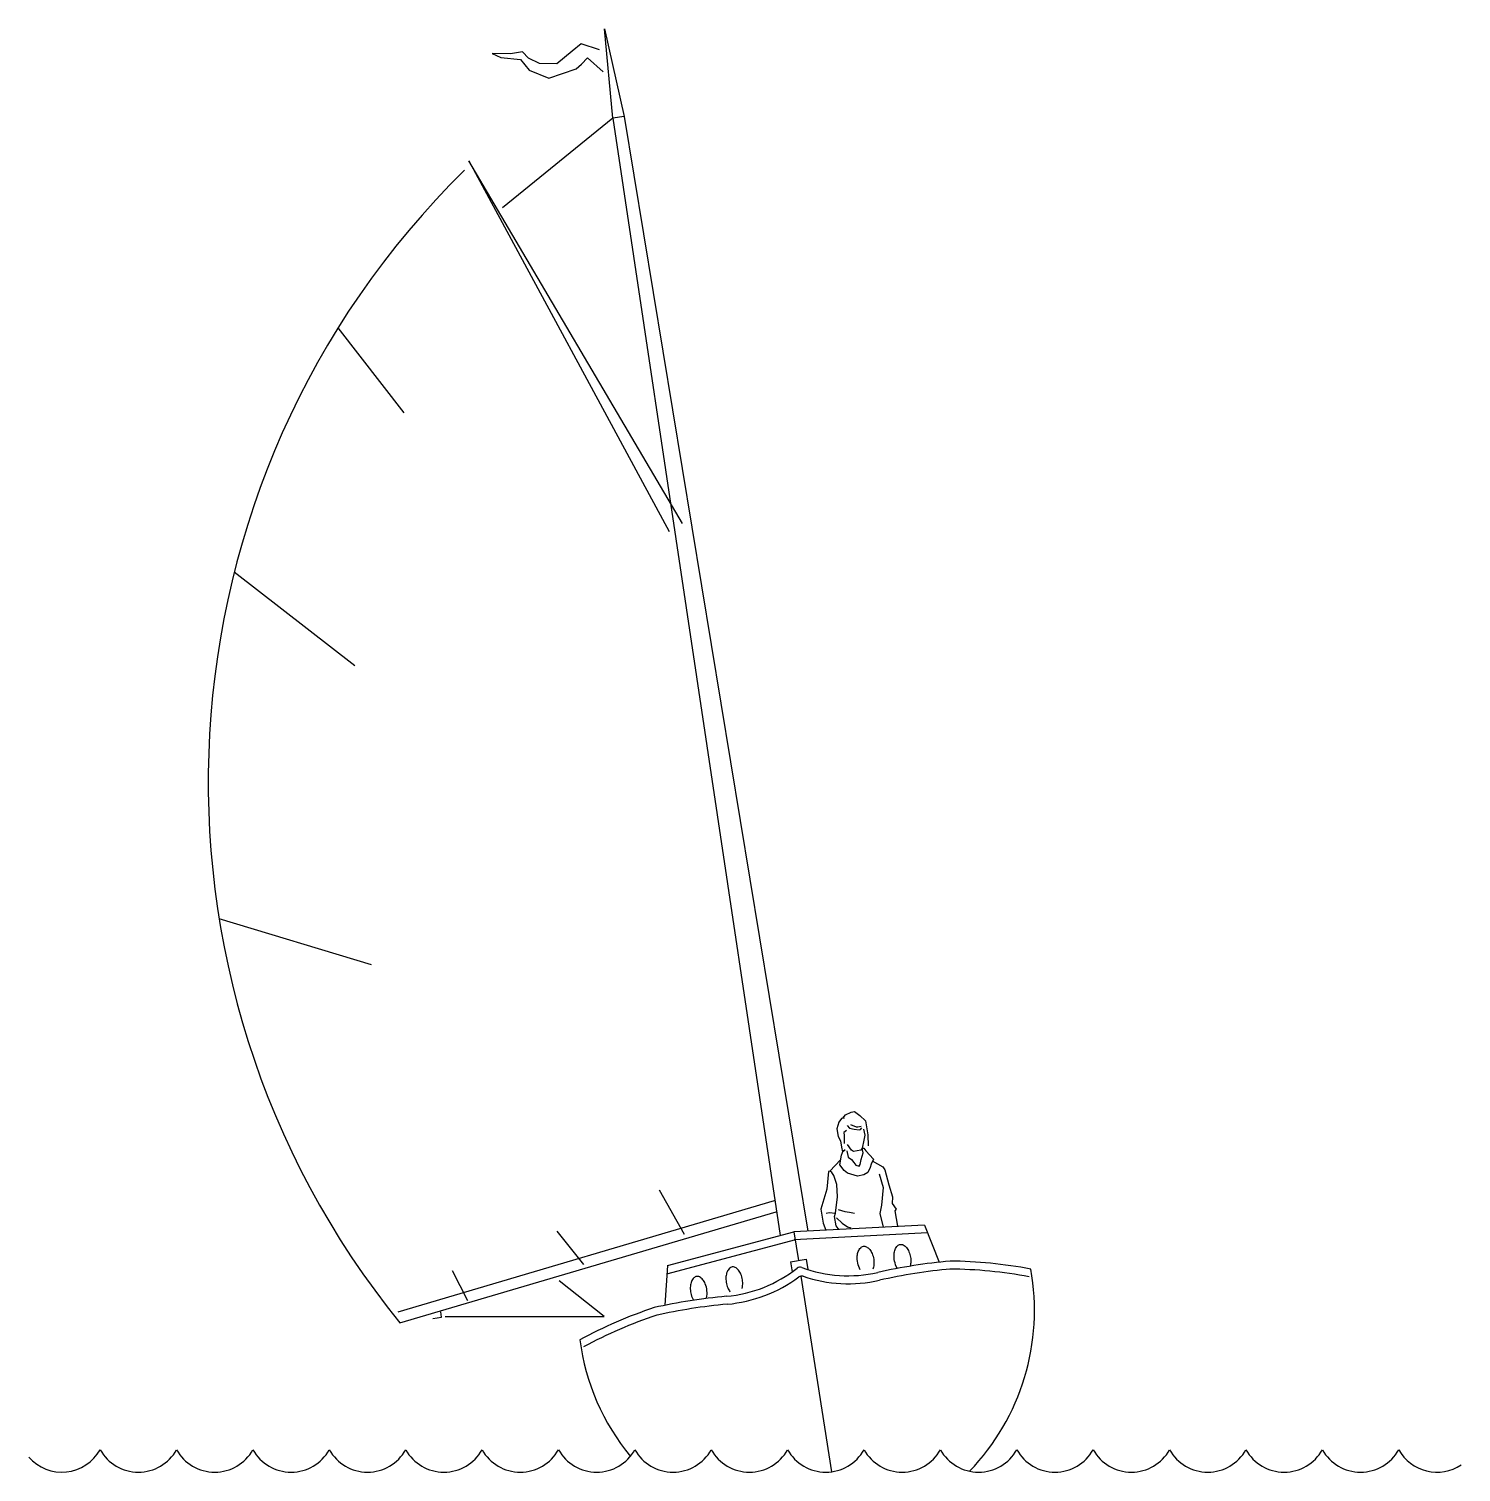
# Model space of a CAD drawing. Header units: metres. Extents: x -5.04 to 3.96, y 0 to 9.07.
import ezdxf

# ---------------------------------------------------------------- set-up
doc = ezdxf.new("R2010")
doc.units = ezdxf.units.M
doc.layers.add('Ceco.net 42', color=7, linetype='Continuous')

msp = doc.modelspace()

# ---------------------------------------------------------------- linework, layer by layer
at = {"layer": 'Ceco.net 42'}
for p, q in [((-1.4279, 9.0707), (-1.3038, 8.5203)), ((-1.375, 8.5091), (-1.4279, 9.0707)), ((-1.375, 8.5091), (-2.0689, 7.9464)), ((-1.3038, 8.5203), (-1.375, 8.5091)), ((-1.375, 8.5091), (-0.3235, 1.4859)), ((-1.3038, 8.5203), (-0.1483, 1.5134)), ((-0.9377, 5.9611), (-2.2793, 8.2413)), ((-2.2793, 8.2413), (-1.021, 5.9116)), ((-2.6851, 6.657), (-3.0997, 7.1917)), ((-2.9968, 5.0673), (-3.7532, 5.655)), ((-2.8912, 3.1858), (-3.8483, 3.4768)), ((0.2993, 1.8725), (0.3238, 1.787)), ((-1.0825, 1.7717), (-0.9263, 1.4936)), ((0.3238, 1.787), (0.3133, 1.6756)), ((-2.7235, 1.0064), (-0.3594, 1.7053)), ((-2.7123, 0.9353), (-0.3482, 1.6342)), ((0.3133, 1.6756), (0.3024, 1.624)), ((0.5831, 1.5509), (-0.2374, 1.5089)), ((0.3024, 1.624), (0.3247, 1.5376)), ((0.5831, 1.5509), (0.6752, 1.3172)), ((-1.7272, 1.5134), (-1.5596, 1.3039)), ((-1.0344, 1.2443), (-0.2245, 1.4606)), ((-1.0311, 1.2969), (-0.2374, 1.5089)), ((-0.2374, 1.5089), (-0.2089, 1.3281)), ((0.6024, 1.5018), (-0.2348, 1.4589)), ((-1.0311, 1.2969), (-1.0469, 1.0463)), ((-0.2583, 1.3203), (-0.1594, 1.3359)), ((-0.2583, 1.3203), (-0.2482, 1.2561)), ((-0.1595, 1.3358), (-0.1494, 1.2716)), ((-2.3844, 1.2642), (-2.2881, 1.0769)), ((-1.4291, 0.9762), (-1.7114, 1.2011)), ((-0.1935, 1.23), (0, 0)), ((-2.4509, 0.9724), (-2.4562, 1.006)), ((-2.5062, 0.9637), (-2.4509, 0.9724)), ((-2.4291, 0.9758), (-1.4291, 0.9762))]:
    msp.add_line(p, q, dxfattribs=at)
for points in [[(-1.4577, 8.9385), (-1.5731, 8.977), (-1.6294, 8.9297), (-1.7263, 8.8507), (-1.8349, 8.8528), (-1.904, 8.8865), (-1.9426, 8.926), (-2.0177, 8.9142), (-2.1333, 8.9152), (-2.0779, 8.8915), (-1.9544, 8.8786), (-1.8993, 8.8113), (-1.7758, 8.7599), (-1.6059, 8.819), (-1.5723, 8.8496), (-1.5338, 8.888), (-1.4359, 8.8002)], [(0.081, 2.2234), (0.0618, 2.2201), (0.046, 2.1975), (0.0334, 2.1554), (0.0417, 2.1071), (0.0563, 2.0797), (0.0629, 2.041), (0.0679, 2.0119), (0.0854, 2.0249)], [(0.0714, 2.2218), (0.0873, 2.2444), (0.124, 2.2607), (0.1432, 2.264), (0.177, 2.2399), (0.2124, 2.2062), (0.2273, 2.1191), (0.2294, 2.0497)], [(0.1184, 2.1832), (0.1536, 2.1675), (0.1641, 2.1693), (0.1852, 2.1729)], [(0.0943, 2.146), (0.0768, 2.133), (0.0801, 2.1137), (0.0788, 2.0636)], [(0.0989, 2.1767), (0.1118, 2.159), (0.1423, 2.1543), (0.1727, 2.1495), (0.1823, 2.1512), (0.1902, 2.1625)], [(0.2015, 2.1545), (0.2081, 2.1158), (0.2035, 2.0851), (0.1926, 2.0334), (0.1847, 2.0221), (0.1367, 2.0138), (0.1255, 2.0219), (0.0997, 2.0573)], [(0.0967, 2.0169), (0.1033, 1.9782), (0.1259, 1.9621), (0.1388, 1.9445), (0.1517, 1.9267), (0.1725, 1.9204), (0.1805, 1.9317), (0.1851, 1.9624), (0.1976, 2.0044), (0.1943, 2.0237), (0.1926, 2.0334), (0.2022, 2.0351), (0.2152, 2.0174), (0.2635, 1.9659), (0.2493, 1.9336), (0.243, 1.9126), (0.2288, 1.8803), (0.2017, 1.8656), (0.1633, 1.859), (0.1216, 1.8718), (0.1008, 1.8781), (0.0783, 1.8942), (0.0524, 1.9296), (0.0617, 1.9909), (0.0759, 2.0233)], [(0.057, 1.9603), (-0.0116, 1.8903)], [(0.2556, 1.9546), (0.3214, 1.9161), (0.3343, 1.8984), (0.3605, 1.8033), (0.3834, 1.7276), (0.3805, 1.6872), (0.4063, 1.6518), (0.3984, 1.6405), (0.415, 1.5437), (0.415, 1.5423)], [(-0.0193, 1.8873), (-0.0298, 1.7759), (-0.0675, 1.6499), (-0.0525, 1.5628), (-0.0358, 1.5192)], [(0.0457, 1.5234), (0.0421, 1.5293), (0.0292, 1.547), (0.0192, 1.6051), (0.0255, 1.6261), (0.0377, 1.7278), (0.034, 1.8068), (0.0144, 1.8633), (0.0015, 1.8809), (-0.0097, 1.889), (-0.0193, 1.8873)], [(0.0414, 1.6487), (0.0831, 1.636), (0.1135, 1.6313), (0.1439, 1.6266)], [(-0.0337, 1.6258), (-0.0145, 1.6291), (0.0255, 1.6261)], [(0.0305, 1.5971), (0.0659, 1.5633), (0.0997, 1.5392), (0.1205, 1.5329)]]:
    msp.add_lwpolyline(points, dxfattribs=at)
for points in [[(0.1805, 1.2693, -0.147718), (0.1613, 1.3569, -0.072167), (0.1678, 1.3856, -0.106582), (0.1829, 1.4086, -0.157258), (0.1997, 1.4172, -0.157258), (0.2184, 1.4142, -0.106582), (0.2398, 1.3969, -0.072167), (0.2547, 1.3716, -0.058562), (0.2645, 1.3367, -0.058562), (0.2659, 1.3006, -0.068209), (0.26, 1.2734, -0.106582)], [(0.4119, 1.2812, -0.147718), (0.3927, 1.3687, -0.072167), (0.3992, 1.3974, -0.106582), (0.4143, 1.4205, -0.157258), (0.4311, 1.429, -0.157258), (0.4498, 1.4261, -0.106582), (0.4712, 1.4088, -0.072167), (0.4862, 1.3834, -0.058562), (0.4959, 1.3486, -0.058562), (0.4973, 1.3124, -0.049912), (0.4937, 1.2923, -0.106582)], [(-0.5604, 1.207, 0.058562), (-0.5701, 1.2418, 0.072167), (-0.5851, 1.2672, 0.106582), (-0.6065, 1.2845, 0.157258), (-0.6251, 1.2874, 0.157258), (-0.642, 1.2789, 0.106582), (-0.657, 1.2558, 0.072167), (-0.6635, 1.2271, 0.058562), (-0.6621, 1.191, 0.058562), (-0.6524, 1.1561, 0.068209), (-0.6384, 1.1321, 0.106582)], [(-0.7853, 1.0928, 0.147718), (-0.794, 1.1821, 0.072167), (-0.809, 1.2074, 0.106582), (-0.8304, 1.2247, 0.157258), (-0.849, 1.2276, 0.157258), (-0.8659, 1.2191, 0.106582), (-0.8809, 1.1961, 0.072167), (-0.8874, 1.1674, 0.058562), (-0.886, 1.1312, 0.058562), (-0.8762, 1.0964, 0.049912), (-0.8666, 1.0783, 0.106582)], [(-0.5621, 1.1524, 0.045593), (-0.559, 1.1708, 0.058562), (-0.5604, 1.207, 0.058562)]]:
    msp.add_lwpolyline(points, format="xyb", dxfattribs=at)
at = {"layer": 'Ceco.net 42', "color": 5}
msp.add_lwpolyline([(-5.0441, 0.0926, 0.519165), (-4.5961, 0.1381, 0.585185), (-4.1161, 0.1381, 0.585185), (-3.6361, 0.1381, 0.585185), (-3.1561, 0.1381, 0.585185), (-2.6761, 0.1381, 0.585185), (-2.1961, 0.1381, 0.585185), (-1.7161, 0.1381, 0.585185), (-1.2361, 0.1381, 0.585185), (-0.7561, 0.1381, 0.585185), (-0.2761, 0.1381, 0.585185), (0.2039, 0.1381, 0.585185), (0.6839, 0.1381, 0.585185), (1.1639, 0.1381, 0.585185), (1.6439, 0.1381, 0.585185), (2.1239, 0.1381, 0.585185), (2.6039, 0.1381, 0.585185), (3.0839, 0.1381, 0.585185), (3.5639, 0.1381, 0.435777), (3.9559, 0.0434, 0.585185)], format="xyb", dxfattribs=at)
at = {"layer": 'Ceco.net 42'}
for centre, radius, start, end in [((1.4832, 4.3353), 5.4002, 134.56956, 219.02082), ((-0.7359, 1.9388), 0.839, 275.16152, 308.27178), ((-0.1977, 1.2565), 0.03, 69.60735, 128.27178), ((0.1052, 2.0711), 0.839, 249.60735, 282.71761), ((1.0583, -2.1523), 3.4906, 95.16152, 102.71761), ((1.0583, -2.1523), 3.4406, 95.16152, 102.71761), ((0.719, -1.5361), 2.8104, 79.27684, 89.49305), ((0.719, -1.5361), 2.8604, 79.27684, 89.49305), ((-0.1803, 1.0135), 1.4551, 316.04623, 10.32745), ((-0.7359, 1.9388), 0.889, 275.16152, 306.53472), ((-0.1888, 1.2004), 0.03, 71.34441, 126.53472), ((0.1052, 2.0711), 0.889, 251.34441, 282.71761), ((-0.3464, -2.3733), 3.4906, 95.16152, 102.71761), ((-0.2126, -1.6827), 2.8604, 108.38608, 118.60229), ((-0.3464, -2.3733), 3.4406, 95.16152, 102.71761), ((-0.2126, -1.6827), 2.8104, 108.38608, 118.60229), ((-0.1395, 1.0199), 1.4551, 187.55168, 219.36963)]:
    msp.add_arc(centre, radius, start, end, dxfattribs=at)

doc.saveas('drawing.dxf')
